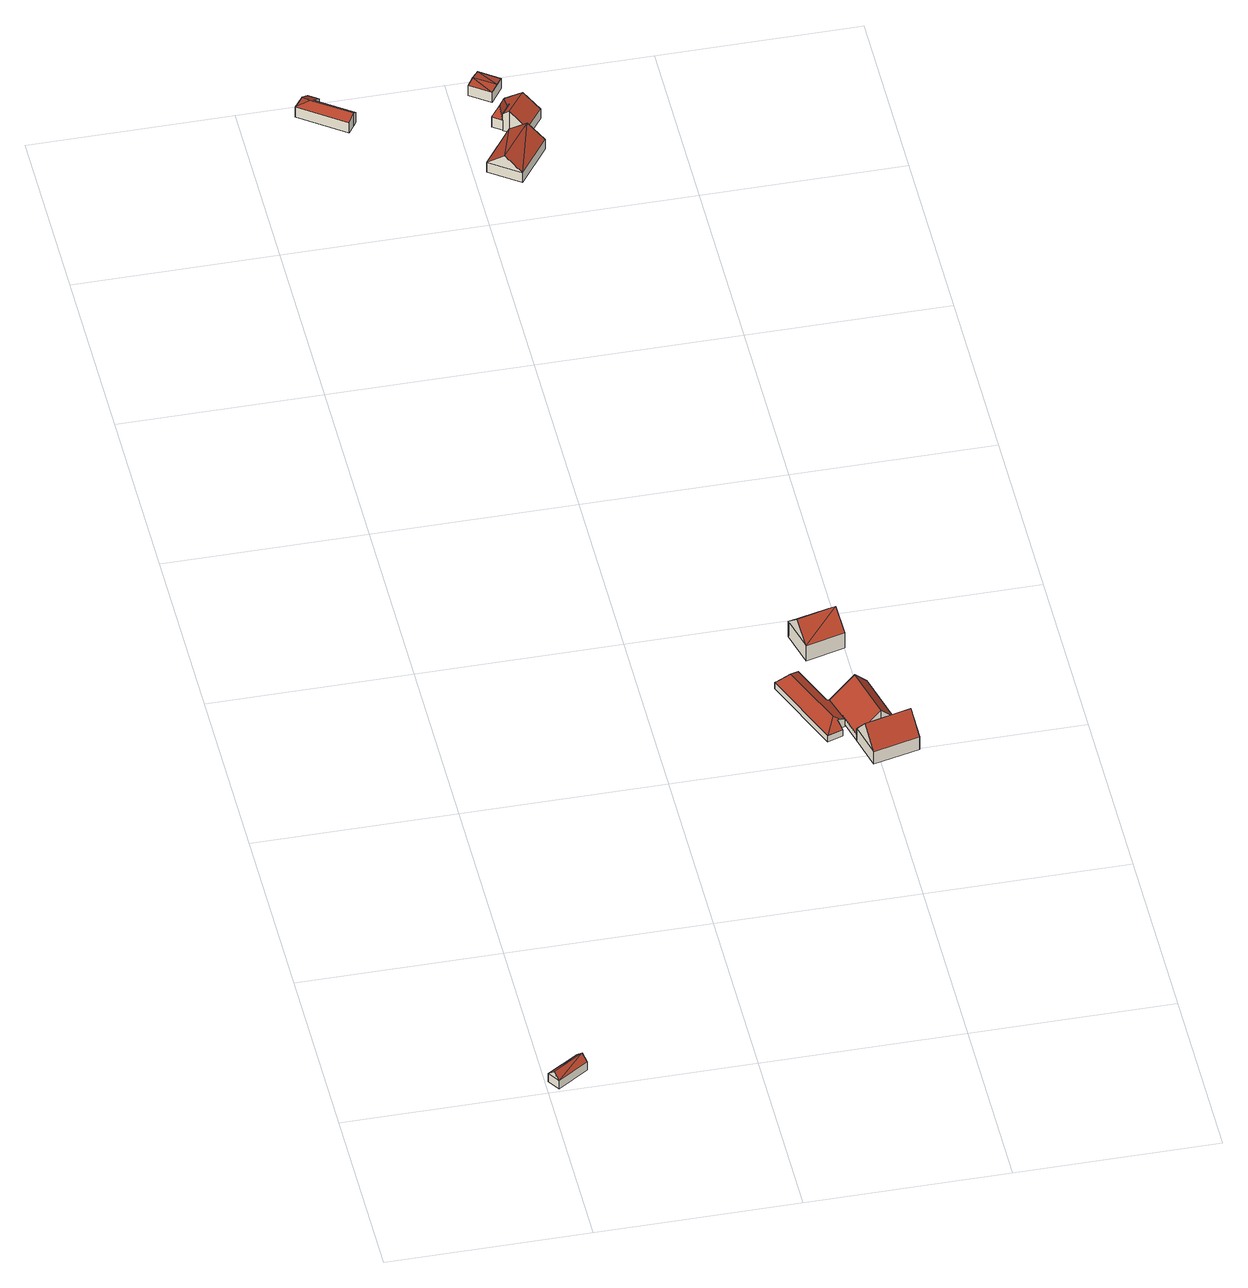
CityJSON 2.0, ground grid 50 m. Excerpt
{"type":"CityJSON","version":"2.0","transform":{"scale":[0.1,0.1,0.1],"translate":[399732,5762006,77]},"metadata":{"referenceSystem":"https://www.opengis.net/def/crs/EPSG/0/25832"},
"CityObjects":{
"building1":{"type":"Building","attributes":{"Gemeindeschluessel":"05515000","Geometrietyp2DReferenz":"3000","function":"31001_2460","roofType":"3100","measuredHeight":4.15},"geometry":[{"type":"Solid","lod":"2","boundaries":[[[[0,1,2,3]],[[4,5,1,0]],[[6,7,5,4]],[[3,2,7,6]],[[0,8,4]],[[6,9,3]],[[0,3,9]],[[9,8,0]],[[8,9,6]],[[6,4,8]],[[1,5,7,2]]]],"semantics":{"surfaces":[{"type":"WallSurface"},{"type":"RoofSurface"},{"type":"GroundSurface"}],"values":[[0,0,0,0,0,0,1,1,1,1,2]]}}]},
"building2":{"type":"Building","attributes":{"Gemeindeschluessel":"05515000","Geometrietyp2DReferenz":"3000","function":"31001_2700","roofType":"5000","measuredHeight":4.11},"geometry":[{"type":"Solid","lod":"2","boundaries":[[[[10,11,12,13]],[[14,15,11,10]],[[16,17,15,14]],[[18,19,17,16]],[[20,21,19,18]],[[22,23,21,20]],[[24,25,23,22]],[[26,27,25,24]],[[28,29,27,26]],[[13,12,29,28]],[[22,30,24]],[[20,18,30,22]],[[16,14,10,13,28,26,24,30,18]],[[11,15,17,19,21,23,25,27,29,12]]]],"semantics":{"surfaces":[{"type":"WallSurface"},{"type":"RoofSurface"},{"type":"GroundSurface"}],"values":[[0,0,0,0,0,0,0,0,0,0,1,1,1,2]]}}]},
"building3":{"type":"Building","attributes":{"Gemeindeschluessel":"05515000","Geometrietyp2DReferenz":"3000","function":"31001_2460","roofType":"5000","measuredHeight":3.53},"geometry":[{"type":"Solid","lod":"2","boundaries":[[[[31,32,33,34]],[[35,36,32,31]],[[37,38,36,35]],[[39,40,38,37]],[[41,42,40,39]],[[43,44,42,41]],[[45,46,44,43]],[[47,48,46,45]],[[34,33,48,47]],[[49,45,50,51]],[[52,39,37,53,54]],[[52,54,51,50,43,41]],[[53,35,31,34,47,49,51,54]],[[43,50,45]],[[39,52,41]],[[35,53,37]],[[45,49,47]],[[32,36,38,40,42,44,46,48,33]]]],"semantics":{"surfaces":[{"type":"WallSurface"},{"type":"RoofSurface"},{"type":"GroundSurface"}],"values":[[0,0,0,0,0,0,0,0,0,1,1,1,1,0,0,0,0,2]]}}]},
"building4":{"type":"Building","attributes":{"Gemeindeschluessel":"05515000","Geometrietyp2DReferenz":"3000","function":"31001_1000","roofType":"3100","measuredHeight":6.99},"address":[{"country":"Germany","locality":"Münster","thoroughfareNumber":"35","thoroughfareName":"Hannaschweg"}],"geometry":[{"type":"Solid","lod":"2","boundaries":[[[[55,56,57,58]],[[59,60,56,55]],[[61,62,60,59]],[[63,64,62,61]],[[65,66,64,63]],[[67,68,66,65]],[[69,70,68,67]],[[58,57,70,69]],[[63,61,59,65]],[[55,58,69,67,65,59]],[[56,60,62,64,66,68,70,57]]]],"semantics":{"surfaces":[{"type":"WallSurface"},{"type":"RoofSurface"},{"type":"GroundSurface"}],"values":[[0,0,0,0,0,0,0,0,1,1,2]]}}]},
"building5":{"type":"Building","attributes":{"Gemeindeschluessel":"05515000","Geometrietyp2DReferenz":"3000","function":"31001_1000","roofType":"3100","measuredHeight":9.2},"geometry":[{"type":"Solid","lod":"2","boundaries":[[[[71,72,68,73]],[[74,75,72,71]],[[76,77,75,74]],[[73,68,77,76]],[[71,78,74]],[[76,79,73]],[[73,79,78,71]],[[74,78,79,76]],[[72,75,77,68]]]],"semantics":{"surfaces":[{"type":"WallSurface"},{"type":"RoofSurface"},{"type":"GroundSurface"}],"values":[[0,0,0,0,0,0,1,1,2]]}}]},
"building6":{"type":"Building","attributes":{"Gemeindeschluessel":"05515000","Geometrietyp2DReferenz":"3000","function":"31001_2700","roofType":"3100","measuredHeight":9.22},"geometry":[{"type":"Solid","lod":"2","boundaries":[[[[80,81,82,83]],[[84,85,81,80]],[[86,87,85,84]],[[83,82,87,86]],[[80,88,84]],[[86,89,83]],[[89,88,80]],[[80,83,89]],[[86,84,88]],[[88,89,86]],[[81,85,87,82]]]],"semantics":{"surfaces":[{"type":"WallSurface"},{"type":"RoofSurface"},{"type":"GroundSurface"}],"values":[[0,0,0,0,0,0,1,1,1,1,2]]}}]},
"building7":{"type":"Building","attributes":{"Gemeindeschluessel":"05515000","Geometrietyp2DReferenz":"3000","function":"31001_1000","roofType":"3100","measuredHeight":6.59},"address":[{"country":"Germany","locality":"Münster","thoroughfareNumber":"14","thoroughfareName":"Hannaschweg"}],"geometry":[{"type":"Solid","lod":"2","boundaries":[[[[90,91,92,93]],[[94,95,91,90]],[[96,97,95,94]],[[93,92,97,96]],[[90,98,94]],[[96,99,93]],[[99,98,90]],[[90,93,99]],[[96,94,98]],[[98,99,96]],[[91,95,97,92]]]],"semantics":{"surfaces":[{"type":"WallSurface"},{"type":"RoofSurface"},{"type":"GroundSurface"}],"values":[[0,0,0,0,0,0,1,1,1,1,2]]}}]},
"building8":{"type":"Building","attributes":{"Gemeindeschluessel":"05515000","Geometrietyp2DReferenz":"3000","function":"51009_1610","roofType":"5000","measuredHeight":5.97},"geometry":[{"type":"Solid","lod":"2","boundaries":[[[[100,101,102,103]],[[104,105,101,100]],[[106,107,105,104]],[[103,102,107,106]],[[106,104,108]],[[108,104,100,109]],[[100,103,109]],[[109,103,106,108]],[[101,105,107,102]]]],"semantics":{"surfaces":[{"type":"WallSurface"},{"type":"RoofSurface"},{"type":"GroundSurface"}],"values":[[0,0,0,0,0,1,1,1,2]]}}]},
"building9":{"type":"Building","attributes":{"Gemeindeschluessel":"05515000","Geometrietyp2DReferenz":"3000","function":"31001_2000","roofType":"3100","measuredHeight":3.52},"geometry":[{"type":"Solid","lod":"2","boundaries":[[[[110,111,112,113]],[[114,115,111,110]],[[116,117,115,114]],[[113,112,117,116]],[[110,118,114]],[[116,119,113]],[[113,119,118]],[[118,110,113]],[[119,116,114]],[[114,118,119]],[[111,115,117,112]]]],"semantics":{"surfaces":[{"type":"WallSurface"},{"type":"RoofSurface"},{"type":"GroundSurface"}],"values":[[0,0,0,0,0,0,1,1,1,1,2]]}}]},
"building10":{"type":"Building","attributes":{"Gemeindeschluessel":"05515000","Geometrietyp2DReferenz":"3000","function":"31001_2460","roofType":"3100","measuredHeight":6.47},"geometry":[{"type":"Solid","lod":"2","boundaries":[[[[120,121,122,123]],[[124,125,121,120]],[[126,127,125,124]],[[128,129,127,126]],[[130,131,129,128]],[[132,133,131,130]],[[134,135,133,132]],[[123,122,135,134]],[[128,126,124,120,123,130]],[[134,132,130,123]],[[121,125,127,129,131,133,135,122]]]],"semantics":{"surfaces":[{"type":"WallSurface"},{"type":"RoofSurface"},{"type":"GroundSurface"}],"values":[[0,0,0,0,0,0,0,0,1,1,2]]}}]}
},
"vertices":[
[27,9,32],[27,9,7],[105,60,7],[105,60,32],[8,40,32],[8,40,7],[87,90,32],[87,90,7],[18,24,48],[96,75,48],
[176,3446,69],[176,3446,38],[194,3471,38],[194,3471,48],[185,3440,69],[185,3440,38],[263,3383,69],[263,3383,38],[255,3372,79],[255,3372,38],[240,3351,69],[240,3351,38],[129,3431,69],[129,3431,38],[152,3463,69],[152,3463,38],[170,3487,49],[170,3487,38],[188,3476,48],[188,3476,38],[164,3437,79],
[936,1114,41],[936,1114,19],[920,1176,19],[920,1176,38],[940,1097,43],[940,1097,19],[922,1090,49],[922,1090,19],[929,1066,38],[929,1066,19],[890,1053,37],[890,1053,19],[809,1262,37],[809,1262,19],[868,1285,38],[868,1285,19],[912,1174,42],[912,1174,19],[869,1283,42],[812,1263,38],[848,1266,54],[892,1054,38],[928,1093,49],[913,1100,54],
[920,1176,37],[920,1176,20],[936,1114,20],[936,1114,38],[985,1193,90],[985,1193,20],[1015,1201,58],[1015,1201,20],[1049,1065,58],[1049,1065,20],[1019,1057,90],[1019,1057,20],[957,1042,40],[957,1042,20],[939,1114,40],[939,1114,20],
[1072,1071,58],[1072,1071,20],[957,1042,58],[1094,982,58],[1094,982,20],[979,954,58],[979,954,20],[1083,1027,111],[968,998,111],
[975,1458,66],[975,1458,19],[878,1434,19],[878,1434,66],[998,1366,66],[998,1366,19],[901,1341,66],[901,1341,19],[986,1412,111],[889,1387,111],
[600,3251,71],[600,3251,41],[524,3147,41],[524,3147,71],[675,3196,71],[675,3196,41],[599,3093,71],[599,3093,41],[637,3223,107],[562,3120,107],
[569,3298,72],[569,3298,41],[591,3282,41],[591,3282,72],[592,3330,72],[592,3330,41],[614,3313,72],[614,3313,41],[603,3322,101],[588,3301,101],
[538,3419,71],[538,3419,40],[588,3383,40],[588,3383,71],[570,3462,71],[570,3462,40],[619,3426,71],[619,3426,40],[554,3440,75],[604,3404,75],
[591,3282,91],[591,3282,40],[605,3272,40],[605,3272,105],[614,3313,91],[614,3313,40],[592,3330,70],[592,3330,40],[613,3359,70],[613,3359,40],[650,3332,105],[650,3332,40],[687,3305,69],[687,3305,40],[642,3245,69],[642,3245,40]
]}
